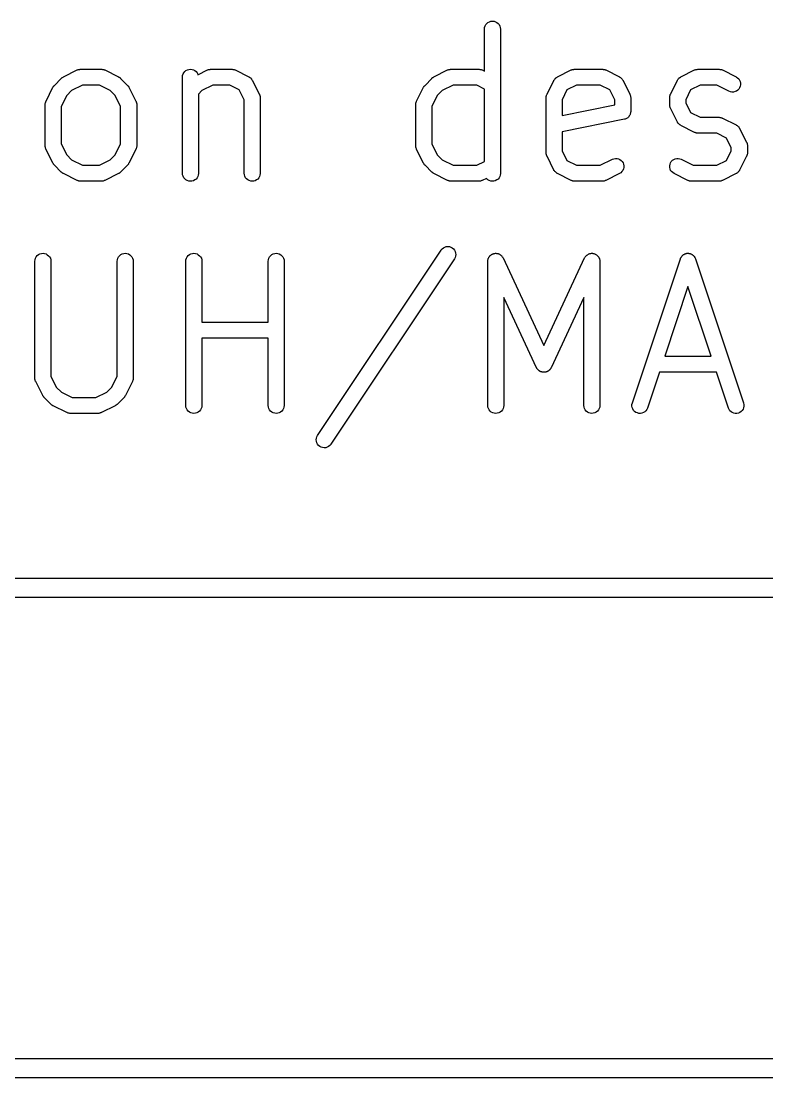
# Model space of a CAD drawing. Extents: x 94.4 to 145.6, y -140.8 to -106.9.
# Drawn here: x 119 to 123.66, y -140.82 to -134.22 of the extents above; entities that cross this region are included whole.
import ezdxf

# ---------------------------------------------------------------- set-up
doc = ezdxf.new("R2010")
doc.units = 0
doc.layers.add('BLACK', color=7, linetype='CONTINUOUS')

msp = doc.modelspace()

# ---------------------------------------------------------------- linework, layer by layer
at = {"layer": 'BLACK', "linetype": 'CONTINUOUS'}
for p, q in [((121.925, -134.224), (121.934, -134.221)), ((121.934, -134.221), (121.944, -134.22)), ((121.944, -134.22), (121.954, -134.221)), ((121.954, -134.221), (121.963, -134.224)), ((121.894, -134.269), (121.895, -134.26)), ((121.894, -134.27), (121.894, -134.269)), ((121.894, -134.532), (121.894, -134.27)), ((121.895, -134.26), (121.898, -134.25)), ((121.898, -134.25), (121.902, -134.242)), ((121.902, -134.242), (121.909, -134.234)), ((121.909, -134.234), (121.916, -134.228)), ((121.916, -134.228), (121.925, -134.224)), ((121.963, -134.224), (121.972, -134.229)), ((121.972, -134.229), (121.979, -134.235)), ((121.979, -134.235), (121.985, -134.242)), ((121.985, -134.242), (121.99, -134.251)), ((121.99, -134.251), (121.993, -134.26)), ((121.993, -134.26), (121.994, -134.27)), ((121.994, -134.27), (121.994, -135.17)), ((119.264, -134.568), (119.35, -134.525)), ((119.35, -134.525), (119.35, -134.525)), ((119.35, -134.525), (119.352, -134.525)), ((119.352, -134.525), (119.353, -134.524)), ((119.353, -134.524), (119.356, -134.523)), ((119.356, -134.523), (119.36, -134.522)), ((119.36, -134.522), (119.361, -134.522)), ((119.361, -134.522), (119.362, -134.521)), ((119.362, -134.521), (119.366, -134.521)), ((119.366, -134.521), (119.369, -134.52)), ((119.369, -134.52), (119.371, -134.52)), ((119.371, -134.52), (119.372, -134.52)), ((119.372, -134.52), (119.501, -134.52)), ((119.501, -134.52), (119.503, -134.52)), ((119.501, -134.52), (119.501, -134.52)), ((119.503, -134.52), (119.504, -134.52)), ((119.504, -134.52), (119.508, -134.521)), ((119.508, -134.521), (119.511, -134.521)), ((119.511, -134.521), (119.513, -134.522)), ((119.513, -134.522), (119.514, -134.522)), ((119.514, -134.522), (119.517, -134.523)), ((119.517, -134.523), (119.52, -134.524)), ((119.52, -134.524), (119.522, -134.525)), ((119.522, -134.525), (119.523, -134.525)), ((119.523, -134.525), (119.609, -134.568)), ((120.009, -134.56), (120.012, -134.55)), ((120.012, -134.55), (120.017, -134.542)), ((120.017, -134.542), (120.023, -134.534)), ((120.023, -134.534), (120.03, -134.528)), ((120.03, -134.528), (120.039, -134.524)), ((120.039, -134.524), (120.048, -134.521)), ((120.048, -134.521), (120.058, -134.52)), ((120.058, -134.52), (120.068, -134.521)), ((120.068, -134.521), (120.077, -134.524)), ((120.077, -134.524), (120.086, -134.529)), ((120.086, -134.529), (120.093, -134.535)), ((120.093, -134.535), (120.1, -134.542)), ((120.1, -134.542), (120.104, -134.551)), ((120.104, -134.551), (120.105, -134.555)), ((120.105, -134.555), (120.164, -134.525)), ((120.164, -134.525), (120.165, -134.525)), ((120.165, -134.525), (120.166, -134.525)), ((120.166, -134.525), (120.167, -134.524)), ((120.167, -134.524), (120.171, -134.523)), ((120.171, -134.523), (120.174, -134.522)), ((120.174, -134.522), (120.175, -134.522)), ((120.175, -134.522), (120.177, -134.521)), ((120.177, -134.521), (120.18, -134.521)), ((120.18, -134.521), (120.183, -134.52)), ((120.183, -134.52), (120.185, -134.52)), ((120.185, -134.52), (120.186, -134.52)), ((120.186, -134.52), (120.315, -134.52)), ((120.315, -134.52), (120.316, -134.52)), ((120.316, -134.52), (120.317, -134.52)), ((120.317, -134.52), (120.319, -134.52)), ((120.319, -134.52), (120.322, -134.521)), ((120.322, -134.521), (120.325, -134.521)), ((120.325, -134.521), (120.327, -134.522)), ((120.327, -134.522), (120.328, -134.522)), ((120.328, -134.522), (120.331, -134.523)), ((120.331, -134.523), (120.335, -134.524)), ((120.335, -134.524), (120.336, -134.525)), ((120.336, -134.525), (120.337, -134.525)), ((120.337, -134.525), (120.423, -134.568)), ((121.578, -134.568), (121.664, -134.525)), ((121.664, -134.525), (121.665, -134.525)), ((121.665, -134.525), (121.666, -134.525)), ((121.666, -134.525), (121.667, -134.524)), ((121.667, -134.524), (121.671, -134.523)), ((121.671, -134.523), (121.674, -134.522)), ((121.674, -134.522), (121.675, -134.522)), ((121.675, -134.522), (121.677, -134.521)), ((121.677, -134.521), (121.68, -134.521)), ((121.68, -134.521), (121.683, -134.52)), ((121.683, -134.52), (121.685, -134.52)), ((121.685, -134.52), (121.686, -134.52)), ((121.686, -134.52), (121.858, -134.52)), ((121.858, -134.52), (121.859, -134.52)), ((121.859, -134.52), (121.86, -134.52)), ((121.86, -134.52), (121.861, -134.52)), ((121.861, -134.52), (121.865, -134.521)), ((121.865, -134.521), (121.868, -134.521)), ((121.868, -134.521), (121.87, -134.522)), ((121.87, -134.522), (121.871, -134.522)), ((121.871, -134.522), (121.874, -134.523)), ((121.874, -134.523), (121.878, -134.524)), ((121.878, -134.524), (121.879, -134.525)), ((121.879, -134.525), (121.88, -134.525)), ((121.88, -134.525), (121.894, -134.532)), ((122.35, -134.568), (122.435, -134.525)), ((122.435, -134.525), (122.436, -134.525)), ((122.436, -134.525), (122.438, -134.525)), ((122.438, -134.525), (122.439, -134.524)), ((122.439, -134.524), (122.442, -134.523)), ((122.442, -134.523), (122.445, -134.522)), ((122.445, -134.522), (122.447, -134.522)), ((122.447, -134.522), (122.448, -134.521)), ((122.448, -134.521), (122.452, -134.521)), ((122.452, -134.521), (122.455, -134.52)), ((122.455, -134.52), (122.456, -134.52)), ((122.456, -134.52), (122.458, -134.52)), ((122.458, -134.52), (122.629, -134.52)), ((122.629, -134.52), (122.63, -134.52)), ((122.63, -134.52), (122.631, -134.52)), ((122.631, -134.52), (122.633, -134.52)), ((122.633, -134.52), (122.636, -134.521)), ((122.636, -134.521), (122.64, -134.521)), ((122.64, -134.521), (122.641, -134.522)), ((122.641, -134.522), (122.643, -134.522)), ((122.643, -134.522), (122.646, -134.523)), ((122.646, -134.523), (122.649, -134.524)), ((122.649, -134.524), (122.65, -134.525)), ((122.65, -134.525), (122.652, -134.525)), ((122.652, -134.525), (122.737, -134.568)), ((123.121, -134.568), (123.207, -134.525)), ((123.207, -134.525), (123.208, -134.525)), ((123.208, -134.525), (123.209, -134.525)), ((123.209, -134.525), (123.21, -134.524)), ((123.21, -134.524), (123.214, -134.523)), ((123.214, -134.523), (123.217, -134.522)), ((123.217, -134.522), (123.218, -134.522)), ((123.218, -134.522), (123.22, -134.521)), ((123.22, -134.521), (123.223, -134.521)), ((123.223, -134.521), (123.226, -134.52)), ((123.226, -134.52), (123.228, -134.52)), ((123.228, -134.52), (123.229, -134.52)), ((123.229, -134.52), (123.358, -134.52)), ((123.358, -134.52), (123.359, -134.52)), ((123.359, -134.52), (123.36, -134.52)), ((123.36, -134.52), (123.361, -134.52)), ((123.361, -134.52), (123.365, -134.521)), ((123.365, -134.521), (123.368, -134.521)), ((123.368, -134.521), (123.37, -134.522)), ((123.37, -134.522), (123.371, -134.522)), ((123.371, -134.522), (123.374, -134.523)), ((123.374, -134.523), (123.378, -134.524)), ((123.378, -134.524), (123.379, -134.525)), ((123.379, -134.525), (123.38, -134.525)), ((123.38, -134.525), (123.466, -134.568)), ((119.208, -134.621), (119.251, -134.578)), ((119.251, -134.578), (119.252, -134.577)), ((119.252, -134.577), (119.254, -134.575)), ((119.254, -134.575), (119.256, -134.573)), ((119.256, -134.573), (119.258, -134.572)), ((119.258, -134.572), (119.259, -134.571)), ((119.259, -134.571), (119.262, -134.57)), ((119.262, -134.57), (119.264, -134.568)), ((119.609, -134.568), (119.609, -134.569)), ((119.609, -134.569), (119.612, -134.57)), ((119.612, -134.57), (119.614, -134.571)), ((119.614, -134.571), (119.616, -134.573)), ((119.616, -134.573), (119.618, -134.574)), ((119.618, -134.574), (119.62, -134.576)), ((119.62, -134.576), (119.622, -134.578)), ((119.622, -134.578), (119.665, -134.621)), ((120.008, -134.569), (120.009, -134.56)), ((120.008, -134.57), (120.008, -134.569)), ((120.008, -135.17), (120.008, -134.57)), ((120.423, -134.568), (120.424, -134.569)), ((120.424, -134.569), (120.425, -134.569)), ((120.425, -134.569), (120.426, -134.57)), ((120.426, -134.57), (120.429, -134.572)), ((120.429, -134.572), (120.432, -134.574)), ((120.432, -134.574), (120.433, -134.575)), ((120.433, -134.575), (120.434, -134.575)), ((120.434, -134.575), (120.436, -134.578)), ((120.436, -134.578), (120.439, -134.581)), ((120.439, -134.581), (120.439, -134.582)), ((120.439, -134.582), (120.44, -134.582)), ((120.44, -134.582), (120.442, -134.586)), ((120.442, -134.586), (120.444, -134.589)), ((120.444, -134.589), (120.445, -134.59)), ((120.445, -134.59), (120.445, -134.591)), ((120.445, -134.591), (120.488, -134.676)), ((121.523, -134.621), (121.565, -134.578)), ((121.565, -134.578), (121.566, -134.577)), ((121.566, -134.577), (121.568, -134.575)), ((121.568, -134.575), (121.57, -134.573)), ((121.57, -134.573), (121.572, -134.572)), ((121.572, -134.572), (121.573, -134.571)), ((121.573, -134.571), (121.576, -134.57)), ((121.576, -134.57), (121.578, -134.568)), ((122.285, -134.676), (122.327, -134.591)), ((122.327, -134.591), (122.328, -134.59)), ((122.328, -134.589), (122.329, -134.588)), ((122.328, -134.59), (122.328, -134.589)), ((122.329, -134.588), (122.331, -134.585)), ((122.331, -134.585), (122.333, -134.582)), ((122.333, -134.582), (122.334, -134.581)), ((122.334, -134.58), (122.337, -134.578)), ((122.334, -134.581), (122.334, -134.58)), ((122.337, -134.578), (122.34, -134.575)), ((122.34, -134.575), (122.341, -134.574)), ((122.341, -134.574), (122.342, -134.573)), ((122.342, -134.573), (122.345, -134.571)), ((122.345, -134.571), (122.348, -134.569)), ((122.348, -134.569), (122.349, -134.569)), ((122.349, -134.569), (122.35, -134.568)), ((122.737, -134.568), (122.738, -134.569)), ((122.738, -134.569), (122.739, -134.569)), ((122.739, -134.569), (122.74, -134.57)), ((122.74, -134.57), (122.743, -134.572)), ((122.743, -134.572), (122.746, -134.574)), ((122.746, -134.574), (122.747, -134.575)), ((122.747, -134.575), (122.748, -134.575)), ((122.748, -134.575), (122.75, -134.578)), ((122.75, -134.578), (122.753, -134.581)), ((122.753, -134.581), (122.754, -134.582)), ((122.754, -134.582), (122.755, -134.582)), ((122.755, -134.582), (122.757, -134.586)), ((122.757, -134.586), (122.759, -134.589)), ((122.759, -134.589), (122.759, -134.59)), ((122.759, -134.59), (122.76, -134.591)), ((122.76, -134.591), (122.803, -134.676)), ((123.056, -134.676), (123.099, -134.591)), ((123.099, -134.59), (123.1, -134.589)), ((123.099, -134.591), (123.099, -134.59)), ((123.1, -134.588), (123.102, -134.585)), ((123.1, -134.589), (123.1, -134.588)), ((123.102, -134.585), (123.104, -134.582)), ((123.104, -134.582), (123.105, -134.581)), ((123.105, -134.581), (123.106, -134.58)), ((123.106, -134.58), (123.109, -134.578)), ((123.109, -134.578), (123.111, -134.575)), ((123.111, -134.575), (123.112, -134.574)), ((123.112, -134.574), (123.113, -134.573)), ((123.113, -134.573), (123.116, -134.571)), ((123.116, -134.571), (123.119, -134.569)), ((123.119, -134.569), (123.12, -134.569)), ((123.12, -134.569), (123.121, -134.568)), ((123.466, -134.568), (123.467, -134.569)), ((123.467, -134.569), (123.475, -134.574)), ((123.475, -134.574), (123.482, -134.581)), ((123.482, -134.581), (123.487, -134.589)), ((123.487, -134.589), (123.491, -134.598)), ((123.491, -134.598), (123.493, -134.607)), ((123.493, -134.617), (123.492, -134.627)), ((123.493, -134.607), (123.493, -134.617)), ((119.156, -134.719), (119.199, -134.633)), ((119.199, -134.633), (119.201, -134.631)), ((119.199, -134.633), (119.199, -134.633)), ((119.201, -134.631), (119.202, -134.628)), ((119.202, -134.628), (119.203, -134.626)), ((119.203, -134.626), (119.204, -134.625)), ((119.204, -134.625), (119.206, -134.623)), ((119.206, -134.623), (119.208, -134.621)), ((119.285, -134.685), (119.251, -134.753)), ((119.316, -134.654), (119.285, -134.685)), ((119.384, -134.62), (119.316, -134.654)), ((119.489, -134.62), (119.384, -134.62)), ((119.557, -134.654), (119.489, -134.62)), ((119.588, -134.685), (119.557, -134.654)), ((119.622, -134.753), (119.588, -134.685)), ((119.665, -134.621), (119.665, -134.621)), ((119.665, -134.621), (119.667, -134.623)), ((119.667, -134.623), (119.669, -134.625)), ((119.669, -134.625), (119.67, -134.627)), ((119.67, -134.627), (119.671, -134.629)), ((119.671, -134.629), (119.673, -134.631)), ((119.673, -134.631), (119.674, -134.633)), ((119.674, -134.633), (119.717, -134.719)), ((120.13, -134.654), (120.108, -134.677)), ((120.108, -134.677), (120.108, -135.17)), ((120.198, -134.62), (120.13, -134.654)), ((120.303, -134.62), (120.198, -134.62)), ((120.363, -134.65), (120.303, -134.62)), ((120.394, -134.711), (120.363, -134.65)), ((120.488, -134.676), (120.489, -134.677)), ((120.489, -134.677), (120.489, -134.678)), ((120.489, -134.678), (120.49, -134.68)), ((120.49, -134.68), (120.491, -134.683)), ((120.491, -134.683), (120.492, -134.686)), ((121.47, -134.719), (121.513, -134.633)), ((121.513, -134.633), (121.515, -134.631)), ((121.513, -134.633), (121.513, -134.633)), ((121.515, -134.631), (121.516, -134.628)), ((121.516, -134.628), (121.518, -134.626)), ((121.518, -134.626), (121.519, -134.625)), ((121.519, -134.625), (121.521, -134.623)), ((121.521, -134.623), (121.523, -134.621)), ((121.599, -134.685), (121.565, -134.753)), ((121.63, -134.654), (121.599, -134.685)), ((121.698, -134.62), (121.63, -134.654)), ((121.846, -134.62), (121.698, -134.62)), ((121.894, -134.644), (121.846, -134.62)), ((121.894, -135.096), (121.894, -134.644)), ((122.281, -134.685), (122.282, -134.682)), ((122.281, -134.687), (122.281, -134.685)), ((122.282, -134.682), (122.283, -134.679)), ((122.283, -134.679), (122.284, -134.678)), ((122.284, -134.678), (122.285, -134.676)), ((122.409, -134.65), (122.379, -134.711)), ((122.47, -134.62), (122.409, -134.65)), ((122.617, -134.62), (122.47, -134.62)), ((122.678, -134.65), (122.617, -134.62)), ((122.708, -134.711), (122.678, -134.65)), ((122.803, -134.676), (122.803, -134.677)), ((122.803, -134.677), (122.803, -134.678)), ((122.803, -134.678), (122.804, -134.68)), ((122.804, -134.68), (122.805, -134.683)), ((122.805, -134.683), (122.806, -134.686)), ((123.052, -134.687), (123.053, -134.685)), ((123.053, -134.685), (123.054, -134.682)), ((123.054, -134.682), (123.055, -134.679)), ((123.055, -134.678), (123.056, -134.676)), ((123.055, -134.679), (123.055, -134.678)), ((123.181, -134.65), (123.151, -134.711)), ((123.241, -134.62), (123.181, -134.65)), ((123.346, -134.62), (123.241, -134.62)), ((123.421, -134.658), (123.346, -134.62)), ((123.43, -134.661), (123.421, -134.658)), ((123.44, -134.663), (123.43, -134.661)), ((123.45, -134.663), (123.44, -134.663)), ((123.459, -134.66), (123.45, -134.663)), ((123.468, -134.657), (123.459, -134.66)), ((123.476, -134.651), (123.468, -134.657)), ((123.483, -134.644), (123.476, -134.651)), ((123.488, -134.636), (123.483, -134.644)), ((123.492, -134.627), (123.488, -134.636)), ((119.151, -134.735), (119.152, -134.731)), ((119.151, -134.738), (119.151, -134.735)), ((119.151, -134.739), (119.151, -134.738)), ((119.151, -134.741), (119.151, -134.739)), ((119.151, -134.742), (119.151, -134.741)), ((119.151, -134.999), (119.151, -134.742)), ((119.152, -134.73), (119.153, -134.728)), ((119.152, -134.731), (119.152, -134.73)), ((119.153, -134.728), (119.154, -134.725)), ((119.154, -134.725), (119.155, -134.722)), ((119.155, -134.721), (119.156, -134.719)), ((119.155, -134.722), (119.155, -134.721)), ((119.717, -134.719), (119.717, -134.72)), ((119.717, -134.72), (119.718, -134.721)), ((119.718, -134.721), (119.718, -134.723)), ((119.718, -134.723), (119.719, -134.726)), ((119.719, -134.726), (119.721, -134.729)), ((119.721, -134.729), (119.721, -134.73)), ((119.721, -134.73), (119.721, -134.732)), ((119.721, -134.732), (119.722, -134.735)), ((119.722, -134.735), (119.722, -134.739)), ((119.722, -134.739), (119.722, -134.74)), ((119.722, -134.74), (119.722, -134.742)), ((119.722, -134.742), (119.722, -134.999)), ((120.394, -135.17), (120.394, -134.711)), ((120.492, -134.686), (120.492, -134.688)), ((120.492, -134.688), (120.493, -134.689)), ((120.493, -134.689), (120.493, -134.692)), ((120.493, -134.692), (120.493, -134.696)), ((120.493, -134.696), (120.493, -134.697)), ((120.493, -134.697), (120.494, -134.699)), ((120.494, -134.699), (120.494, -135.17)), ((121.465, -134.738), (121.466, -134.735)), ((121.465, -134.739), (121.465, -134.738)), ((121.465, -134.741), (121.465, -134.739)), ((121.465, -134.742), (121.465, -134.741)), ((121.465, -134.999), (121.465, -134.742)), ((121.466, -134.731), (121.467, -134.73)), ((121.466, -134.735), (121.466, -134.731)), ((121.467, -134.728), (121.468, -134.725)), ((121.467, -134.73), (121.467, -134.728)), ((121.468, -134.725), (121.469, -134.722)), ((121.469, -134.722), (121.47, -134.721)), ((121.47, -134.721), (121.47, -134.719)), ((122.279, -134.695), (122.28, -134.692)), ((122.279, -134.697), (122.279, -134.695)), ((122.279, -134.698), (122.279, -134.697)), ((122.279, -134.699), (122.279, -134.698)), ((122.279, -135.042), (122.279, -134.699)), ((122.28, -134.688), (122.281, -134.687)), ((122.28, -134.692), (122.28, -134.688)), ((122.379, -134.711), (122.379, -134.809)), ((122.379, -134.809), (122.708, -134.743)), ((122.708, -134.743), (122.708, -134.711)), ((122.806, -134.686), (122.806, -134.688)), ((122.806, -134.688), (122.807, -134.689)), ((122.807, -134.689), (122.807, -134.692)), ((122.807, -134.692), (122.808, -134.696)), ((122.808, -134.696), (122.808, -134.697)), ((122.808, -134.697), (122.808, -134.699)), ((122.808, -134.699), (122.808, -134.784)), ((123.051, -134.692), (123.052, -134.688)), ((123.051, -134.695), (123.051, -134.692)), ((123.051, -134.697), (123.051, -134.695)), ((123.051, -134.698), (123.051, -134.697)), ((123.051, -134.699), (123.051, -134.698)), ((123.051, -134.742), (123.051, -134.699)), ((123.051, -134.743), (123.051, -134.742)), ((123.051, -134.745), (123.051, -134.743)), ((123.051, -134.748), (123.051, -134.745)), ((123.052, -134.751), (123.051, -134.748)), ((123.052, -134.688), (123.052, -134.687)), ((123.052, -134.753), (123.052, -134.751)), ((123.151, -134.711), (123.151, -134.73)), ((123.151, -134.73), (123.181, -134.79)), ((119.251, -134.753), (119.251, -134.987)), ((119.622, -134.987), (119.622, -134.753)), ((121.565, -134.753), (121.565, -134.987)), ((122.796, -134.816), (122.793, -134.82)), ((122.799, -134.813), (122.796, -134.816)), ((122.802, -134.808), (122.799, -134.812)), ((122.799, -134.812), (122.799, -134.812)), ((122.799, -134.812), (122.799, -134.813)), ((122.804, -134.804), (122.802, -134.808)), ((122.805, -134.799), (122.804, -134.804)), ((122.804, -134.804), (122.804, -134.804)), ((122.804, -134.804), (122.804, -134.804)), ((122.807, -134.795), (122.805, -134.799)), ((122.808, -134.785), (122.807, -134.79)), ((122.807, -134.79), (122.807, -134.794)), ((122.807, -134.794), (122.807, -134.795)), ((122.807, -134.795), (122.807, -134.795)), ((122.808, -134.784), (122.808, -134.785)), ((122.808, -134.785), (122.808, -134.785)), ((122.808, -134.785), (122.808, -134.785)), ((122.808, -134.785), (122.808, -134.785)), ((123.052, -134.754), (123.052, -134.753)), ((123.053, -134.757), (123.052, -134.754)), ((123.054, -134.761), (123.053, -134.757)), ((123.055, -134.762), (123.054, -134.761)), ((123.056, -134.763), (123.055, -134.762)), ((123.056, -134.764), (123.056, -134.763)), ((123.099, -134.85), (123.056, -134.764)), ((123.181, -134.79), (123.241, -134.82)), ((122.768, -134.833), (122.379, -134.911)), ((122.772, -134.832), (122.768, -134.833)), ((122.777, -134.831), (122.772, -134.832)), ((122.781, -134.828), (122.777, -134.831)), ((122.777, -134.831), (122.777, -134.831)), ((122.777, -134.831), (122.777, -134.831)), ((122.785, -134.826), (122.781, -134.828)), ((122.786, -134.826), (122.785, -134.826)), ((122.785, -134.826), (122.785, -134.826)), ((122.789, -134.823), (122.786, -134.826)), ((122.793, -134.82), (122.789, -134.823)), ((122.793, -134.82), (122.793, -134.82)), ((122.793, -134.82), (122.793, -134.82)), ((123.099, -134.851), (123.099, -134.85)), ((123.1, -134.852), (123.099, -134.851)), ((123.102, -134.855), (123.1, -134.852)), ((123.104, -134.858), (123.102, -134.855)), ((123.105, -134.859), (123.104, -134.858)), ((123.105, -134.86), (123.105, -134.859)), ((123.108, -134.862), (123.105, -134.86)), ((123.111, -134.865), (123.108, -134.862)), ((123.112, -134.866), (123.111, -134.865)), ((123.116, -134.868), (123.112, -134.866)), ((123.112, -134.866), (123.112, -134.866)), ((123.119, -134.871), (123.116, -134.868)), ((123.12, -134.871), (123.119, -134.871)), ((123.121, -134.872), (123.12, -134.871)), ((123.207, -134.915), (123.121, -134.872)), ((123.121, -134.872), (123.121, -134.872)), ((123.241, -134.82), (123.358, -134.82)), ((123.358, -134.82), (123.359, -134.82)), ((123.359, -134.82), (123.36, -134.82)), ((123.36, -134.82), (123.361, -134.82)), ((123.361, -134.82), (123.365, -134.821)), ((123.365, -134.821), (123.368, -134.821)), ((123.368, -134.821), (123.37, -134.822)), ((123.37, -134.822), (123.371, -134.822)), ((123.371, -134.822), (123.374, -134.823)), ((123.374, -134.823), (123.378, -134.824)), ((123.378, -134.824), (123.379, -134.825)), ((123.379, -134.825), (123.38, -134.825)), ((123.38, -134.825), (123.466, -134.868)), ((123.466, -134.868), (123.467, -134.869)), ((123.467, -134.869), (123.467, -134.869)), ((123.467, -134.869), (123.468, -134.87)), ((123.468, -134.87), (123.472, -134.872)), ((123.472, -134.872), (123.475, -134.874)), ((123.475, -134.874), (123.476, -134.875)), ((123.476, -134.875), (123.476, -134.875)), ((123.476, -134.875), (123.479, -134.878)), ((123.479, -134.878), (123.482, -134.881)), ((123.482, -134.881), (123.482, -134.882)), ((123.482, -134.882), (123.483, -134.882)), ((123.483, -134.882), (123.485, -134.886)), ((122.379, -134.911), (122.379, -135.03)), ((123.208, -134.915), (123.207, -134.915)), ((123.21, -134.916), (123.208, -134.915)), ((123.213, -134.917), (123.21, -134.916)), ((123.216, -134.918), (123.213, -134.917)), ((123.217, -134.919), (123.216, -134.918)), ((123.219, -134.919), (123.217, -134.919)), ((123.222, -134.919), (123.219, -134.919)), ((123.226, -134.92), (123.222, -134.919)), ((123.227, -134.92), (123.226, -134.92)), ((123.229, -134.92), (123.227, -134.92)), ((123.346, -134.92), (123.229, -134.92)), ((123.229, -134.92), (123.229, -134.92)), ((123.406, -134.95), (123.346, -134.92)), ((123.485, -134.886), (123.487, -134.889)), ((123.487, -134.889), (123.488, -134.89)), ((123.488, -134.89), (123.488, -134.891)), ((123.488, -134.891), (123.531, -134.976)), ((119.151, -135), (119.151, -134.999)), ((119.151, -135.002), (119.151, -135)), ((119.151, -135.005), (119.151, -135.002)), ((119.152, -135.008), (119.151, -135.005)), ((119.152, -135.01), (119.152, -135.008)), ((119.152, -135.011), (119.152, -135.01)), ((119.153, -135.014), (119.152, -135.011)), ((119.154, -135.018), (119.153, -135.014)), ((119.251, -134.987), (119.285, -135.055)), ((119.588, -135.055), (119.622, -134.987)), ((119.719, -135.015), (119.718, -135.018)), ((119.72, -135.012), (119.719, -135.015)), ((119.721, -135.011), (119.72, -135.012)), ((119.722, -135.002), (119.721, -135.006)), ((119.721, -135.006), (119.721, -135.009)), ((119.721, -135.009), (119.721, -135.011)), ((119.722, -134.999), (119.722, -134.999)), ((119.722, -134.999), (119.722, -135.001)), ((119.722, -135.001), (119.722, -135.002)), ((121.465, -135), (121.465, -134.999)), ((121.465, -135.002), (121.465, -135)), ((121.466, -135.005), (121.465, -135.002)), ((121.466, -135.008), (121.466, -135.005)), ((121.466, -135.01), (121.466, -135.008)), ((121.467, -135.011), (121.466, -135.01)), ((121.468, -135.014), (121.467, -135.011)), ((121.469, -135.018), (121.468, -135.014)), ((121.565, -134.987), (121.599, -135.055)), ((123.436, -135.011), (123.406, -134.95)), ((123.436, -135.03), (123.436, -135.011)), ((123.531, -134.976), (123.531, -134.977)), ((123.531, -134.977), (123.532, -134.978)), ((123.532, -134.978), (123.533, -134.98)), ((123.533, -134.98), (123.534, -134.983)), ((123.534, -134.983), (123.535, -134.986)), ((123.535, -134.986), (123.535, -134.988)), ((123.535, -134.988), (123.535, -134.989)), ((123.535, -134.989), (123.536, -134.992)), ((123.536, -134.992), (123.536, -134.996)), ((123.536, -134.996), (123.536, -134.997)), ((123.536, -134.997), (123.536, -134.999)), ((123.536, -134.999), (123.536, -135.042)), ((119.155, -135.019), (119.154, -135.018)), ((119.156, -135.02), (119.155, -135.019)), ((119.156, -135.021), (119.156, -135.02)), ((119.199, -135.107), (119.156, -135.021)), ((119.285, -135.055), (119.316, -135.086)), ((119.557, -135.086), (119.588, -135.055)), ((119.717, -135.021), (119.674, -135.107)), ((119.718, -135.018), (119.717, -135.02)), ((119.717, -135.02), (119.717, -135.021)), ((121.469, -135.019), (121.469, -135.018)), ((121.47, -135.02), (121.469, -135.019)), ((121.47, -135.021), (121.47, -135.02)), ((121.513, -135.107), (121.47, -135.021)), ((121.599, -135.055), (121.63, -135.086)), ((122.279, -135.043), (122.279, -135.042)), ((122.279, -135.045), (122.279, -135.043)), ((122.28, -135.048), (122.279, -135.045)), ((122.28, -135.051), (122.28, -135.048)), ((122.281, -135.053), (122.28, -135.051)), ((122.281, -135.054), (122.281, -135.053)), ((122.282, -135.057), (122.281, -135.054)), ((122.283, -135.061), (122.282, -135.057)), ((122.284, -135.062), (122.283, -135.061)), ((122.284, -135.063), (122.284, -135.062)), ((122.285, -135.064), (122.284, -135.063)), ((122.327, -135.15), (122.285, -135.064)), ((122.379, -135.03), (122.409, -135.09)), ((122.693, -135.082), (122.702, -135.079)), ((122.702, -135.079), (122.712, -135.077)), ((122.712, -135.077), (122.722, -135.078)), ((122.722, -135.078), (122.731, -135.08)), ((122.731, -135.08), (122.74, -135.084)), ((123.076, -135.084), (123.085, -135.08)), ((123.085, -135.08), (123.095, -135.078)), ((123.095, -135.078), (123.104, -135.077)), ((123.104, -135.077), (123.114, -135.079)), ((123.114, -135.079), (123.123, -135.083)), ((123.406, -135.09), (123.436, -135.03)), ((123.531, -135.064), (123.488, -135.15)), ((123.532, -135.063), (123.531, -135.064)), ((123.533, -135.058), (123.532, -135.061)), ((123.532, -135.061), (123.532, -135.063)), ((123.535, -135.055), (123.533, -135.058)), ((123.536, -135.049), (123.535, -135.052)), ((123.535, -135.052), (123.535, -135.053)), ((123.535, -135.053), (123.535, -135.055)), ((123.536, -135.042), (123.536, -135.042)), ((123.536, -135.042), (123.536, -135.044)), ((123.536, -135.044), (123.536, -135.045)), ((123.536, -135.045), (123.536, -135.049)), ((119.2, -135.109), (119.199, -135.107)), ((119.202, -135.112), (119.2, -135.109)), ((119.203, -135.113), (119.202, -135.112)), ((119.204, -135.115), (119.203, -135.113)), ((119.206, -135.117), (119.204, -135.115)), ((119.208, -135.119), (119.206, -135.117)), ((119.208, -135.12), (119.208, -135.119)), ((119.251, -135.163), (119.208, -135.12)), ((119.316, -135.086), (119.384, -135.12)), ((119.384, -135.12), (119.489, -135.12)), ((119.489, -135.12), (119.557, -135.086)), ((119.665, -135.12), (119.622, -135.163)), ((119.666, -135.118), (119.665, -135.12)), ((119.668, -135.116), (119.666, -135.118)), ((119.67, -135.114), (119.668, -135.116)), ((119.671, -135.112), (119.67, -135.114)), ((119.672, -135.11), (119.671, -135.112)), ((119.674, -135.107), (119.672, -135.11)), ((119.674, -135.107), (119.674, -135.107)), ((121.515, -135.109), (121.513, -135.107)), ((121.516, -135.112), (121.515, -135.109)), ((121.517, -135.113), (121.516, -135.112)), ((121.518, -135.115), (121.517, -135.113)), ((121.52, -135.117), (121.518, -135.115)), ((121.522, -135.119), (121.52, -135.117)), ((121.523, -135.12), (121.522, -135.119)), ((121.565, -135.163), (121.523, -135.12)), ((121.63, -135.086), (121.698, -135.12)), ((121.698, -135.12), (121.846, -135.12)), ((121.846, -135.12), (121.894, -135.096)), ((122.409, -135.09), (122.47, -135.12)), ((122.47, -135.12), (122.617, -135.12)), ((122.617, -135.12), (122.693, -135.083)), ((122.693, -135.083), (122.693, -135.082)), ((122.74, -135.084), (122.748, -135.09)), ((122.748, -135.09), (122.755, -135.097)), ((122.755, -135.097), (122.76, -135.105)), ((122.762, -135.143), (122.758, -135.152)), ((122.76, -135.105), (122.763, -135.114)), ((122.765, -135.134), (122.762, -135.143)), ((122.763, -135.114), (122.765, -135.124)), ((122.765, -135.124), (122.765, -135.134)), ((123.051, -135.123), (123.053, -135.114)), ((123.051, -135.133), (123.051, -135.123)), ((123.053, -135.143), (123.051, -135.133)), ((123.053, -135.114), (123.056, -135.105)), ((123.057, -135.152), (123.053, -135.143)), ((123.056, -135.105), (123.061, -135.096)), ((123.061, -135.096), (123.068, -135.089)), ((123.068, -135.089), (123.076, -135.084)), ((123.123, -135.083), (123.198, -135.12)), ((123.198, -135.12), (123.346, -135.12)), ((123.346, -135.12), (123.406, -135.09)), ((119.253, -135.164), (119.251, -135.163)), ((119.255, -135.166), (119.253, -135.164)), ((119.257, -135.168), (119.255, -135.166)), ((119.259, -135.169), (119.257, -135.168)), ((119.261, -135.17), (119.259, -135.169)), ((119.263, -135.172), (119.261, -135.17)), ((119.264, -135.172), (119.263, -135.172)), ((119.35, -135.215), (119.264, -135.172)), ((119.609, -135.172), (119.523, -135.215)), ((119.611, -135.171), (119.609, -135.172)), ((119.614, -135.169), (119.611, -135.171)), ((119.615, -135.168), (119.614, -135.169)), ((119.617, -135.167), (119.615, -135.168)), ((119.619, -135.165), (119.617, -135.167)), ((119.621, -135.163), (119.619, -135.165)), ((119.622, -135.163), (119.621, -135.163)), ((120.009, -135.18), (120.008, -135.17)), ((120.012, -135.189), (120.009, -135.18)), ((120.016, -135.198), (120.012, -135.189)), ((120.022, -135.205), (120.016, -135.198)), ((120.03, -135.212), (120.022, -135.205)), ((120.038, -135.216), (120.03, -135.212)), ((120.085, -135.212), (120.077, -135.217)), ((120.093, -135.206), (120.085, -135.212)), ((120.099, -135.198), (120.093, -135.206)), ((120.104, -135.19), (120.099, -135.198)), ((120.107, -135.181), (120.104, -135.19)), ((120.108, -135.171), (120.107, -135.181)), ((120.108, -135.17), (120.108, -135.171)), ((120.395, -135.18), (120.394, -135.17)), ((120.397, -135.189), (120.395, -135.18)), ((120.402, -135.198), (120.397, -135.189)), ((120.408, -135.205), (120.402, -135.198)), ((120.416, -135.212), (120.408, -135.205)), ((120.424, -135.216), (120.416, -135.212)), ((120.471, -135.212), (120.462, -135.217)), ((120.479, -135.206), (120.471, -135.212)), ((120.485, -135.198), (120.479, -135.206)), ((120.49, -135.19), (120.485, -135.198)), ((120.492, -135.181), (120.49, -135.19)), ((120.494, -135.171), (120.492, -135.181)), ((120.494, -135.17), (120.494, -135.171)), ((121.568, -135.164), (121.565, -135.163)), ((121.57, -135.166), (121.568, -135.164)), ((121.571, -135.168), (121.57, -135.166)), ((121.573, -135.169), (121.571, -135.168)), ((121.575, -135.17), (121.573, -135.169)), ((121.578, -135.172), (121.575, -135.17)), ((121.664, -135.215), (121.578, -135.172)), ((121.578, -135.172), (121.578, -135.172)), ((121.906, -135.202), (121.88, -135.215)), ((121.908, -135.205), (121.906, -135.202)), ((121.916, -135.212), (121.908, -135.205)), ((121.924, -135.216), (121.916, -135.212)), ((121.971, -135.212), (121.962, -135.217)), ((121.979, -135.206), (121.971, -135.212)), ((121.985, -135.198), (121.979, -135.206)), ((121.99, -135.19), (121.985, -135.198)), ((121.992, -135.181), (121.99, -135.19)), ((121.994, -135.171), (121.992, -135.181)), ((121.994, -135.17), (121.994, -135.171)), ((122.328, -135.151), (122.327, -135.15)), ((122.328, -135.152), (122.328, -135.151)), ((122.331, -135.155), (122.328, -135.152)), ((122.333, -135.158), (122.331, -135.155)), ((122.333, -135.159), (122.333, -135.158)), ((122.334, -135.16), (122.333, -135.159)), ((122.337, -135.162), (122.334, -135.16)), ((122.339, -135.165), (122.337, -135.162)), ((122.34, -135.166), (122.339, -135.165)), ((122.341, -135.166), (122.34, -135.166)), ((122.344, -135.168), (122.341, -135.166)), ((122.347, -135.171), (122.344, -135.168)), ((122.348, -135.171), (122.347, -135.171)), ((122.349, -135.172), (122.348, -135.171)), ((122.35, -135.172), (122.349, -135.172)), ((122.435, -135.215), (122.35, -135.172)), ((122.737, -135.172), (122.652, -135.215)), ((122.746, -135.167), (122.737, -135.172)), ((122.753, -135.16), (122.746, -135.167)), ((122.758, -135.152), (122.753, -135.16)), ((123.063, -135.16), (123.057, -135.152)), ((123.07, -135.166), (123.063, -135.16)), ((123.078, -135.172), (123.07, -135.166)), ((123.164, -135.215), (123.078, -135.172)), ((123.078, -135.172), (123.078, -135.172)), ((123.466, -135.172), (123.38, -135.215)), ((123.467, -135.171), (123.466, -135.172)), ((123.468, -135.171), (123.467, -135.171)), ((123.471, -135.169), (123.468, -135.171)), ((123.474, -135.167), (123.471, -135.169)), ((123.475, -135.166), (123.474, -135.167)), ((123.476, -135.165), (123.475, -135.166)), ((123.479, -135.163), (123.476, -135.165)), ((123.481, -135.16), (123.479, -135.163)), ((123.482, -135.159), (123.481, -135.16)), ((123.483, -135.158), (123.482, -135.159)), ((123.485, -135.155), (123.483, -135.158)), ((123.487, -135.152), (123.485, -135.155)), ((123.488, -135.15), (123.487, -135.151)), ((123.487, -135.151), (123.487, -135.152)), ((123.488, -135.15), (123.488, -135.15)), ((119.351, -135.215), (119.35, -135.215)), ((119.352, -135.216), (119.351, -135.215)), ((119.356, -135.217), (119.352, -135.216)), ((119.359, -135.218), (119.356, -135.217)), ((119.36, -135.219), (119.359, -135.218)), ((119.362, -135.219), (119.36, -135.219)), ((119.365, -135.219), (119.362, -135.219)), ((119.369, -135.22), (119.365, -135.219)), ((119.37, -135.22), (119.369, -135.22)), ((119.371, -135.22), (119.37, -135.22)), ((119.372, -135.22), (119.371, -135.22)), ((119.501, -135.22), (119.372, -135.22)), ((119.502, -135.22), (119.501, -135.22)), ((119.504, -135.22), (119.502, -135.22)), ((119.507, -135.22), (119.504, -135.22)), ((119.51, -135.219), (119.507, -135.22)), ((119.512, -135.219), (119.51, -135.219)), ((119.513, -135.219), (119.512, -135.219)), ((119.516, -135.217), (119.513, -135.219)), ((119.52, -135.216), (119.516, -135.217)), ((119.521, -135.216), (119.52, -135.216)), ((119.522, -135.215), (119.521, -135.216)), ((119.523, -135.215), (119.522, -135.215)), ((120.048, -135.219), (120.038, -135.216)), ((120.058, -135.22), (120.048, -135.219)), ((120.067, -135.219), (120.058, -135.22)), ((120.077, -135.217), (120.067, -135.219)), ((120.434, -135.219), (120.424, -135.216)), ((120.443, -135.22), (120.434, -135.219)), ((120.453, -135.219), (120.443, -135.22)), ((120.462, -135.217), (120.453, -135.219)), ((121.665, -135.215), (121.664, -135.215)), ((121.667, -135.216), (121.665, -135.215)), ((121.67, -135.217), (121.667, -135.216)), ((121.673, -135.218), (121.67, -135.217)), ((121.675, -135.219), (121.673, -135.218)), ((121.676, -135.219), (121.675, -135.219)), ((121.679, -135.219), (121.676, -135.219)), ((121.683, -135.22), (121.679, -135.219)), ((121.684, -135.22), (121.683, -135.22)), ((121.686, -135.22), (121.684, -135.22)), ((121.858, -135.22), (121.686, -135.22)), ((121.686, -135.22), (121.686, -135.22)), ((121.859, -135.22), (121.858, -135.22)), ((121.861, -135.22), (121.859, -135.22)), ((121.864, -135.22), (121.861, -135.22)), ((121.868, -135.219), (121.864, -135.22)), ((121.869, -135.219), (121.868, -135.219)), ((121.87, -135.219), (121.869, -135.219)), ((121.874, -135.217), (121.87, -135.219)), ((121.877, -135.216), (121.874, -135.217)), ((121.878, -135.216), (121.877, -135.216)), ((121.88, -135.215), (121.878, -135.216)), ((121.88, -135.215), (121.88, -135.215)), ((121.934, -135.219), (121.924, -135.216)), ((121.943, -135.22), (121.934, -135.219)), ((121.953, -135.219), (121.943, -135.22)), ((121.962, -135.217), (121.953, -135.219)), ((122.437, -135.215), (122.435, -135.215)), ((122.438, -135.216), (122.437, -135.215)), ((122.441, -135.217), (122.438, -135.216)), ((122.445, -135.218), (122.441, -135.217)), ((122.446, -135.219), (122.445, -135.218)), ((122.447, -135.219), (122.446, -135.219)), ((122.451, -135.219), (122.447, -135.219)), ((122.454, -135.22), (122.451, -135.219)), ((122.456, -135.22), (122.454, -135.22)), ((122.457, -135.22), (122.456, -135.22)), ((122.458, -135.22), (122.457, -135.22)), ((122.629, -135.22), (122.458, -135.22)), ((122.631, -135.22), (122.629, -135.22)), ((122.632, -135.22), (122.631, -135.22)), ((122.636, -135.22), (122.632, -135.22)), ((122.639, -135.219), (122.636, -135.22)), ((122.64, -135.219), (122.639, -135.219)), ((122.642, -135.219), (122.64, -135.219)), ((122.645, -135.217), (122.642, -135.219)), ((122.648, -135.216), (122.645, -135.217)), ((122.65, -135.216), (122.648, -135.216)), ((122.651, -135.215), (122.65, -135.216)), ((122.652, -135.215), (122.651, -135.215)), ((123.165, -135.215), (123.164, -135.215)), ((123.167, -135.216), (123.165, -135.215)), ((123.17, -135.217), (123.167, -135.216)), ((123.173, -135.218), (123.17, -135.217)), ((123.175, -135.219), (123.173, -135.218)), ((123.176, -135.219), (123.175, -135.219)), ((123.179, -135.219), (123.176, -135.219)), ((123.183, -135.22), (123.179, -135.219)), ((123.184, -135.22), (123.183, -135.22)), ((123.186, -135.22), (123.184, -135.22)), ((123.358, -135.22), (123.186, -135.22)), ((123.186, -135.22), (123.186, -135.22)), ((123.359, -135.22), (123.358, -135.22)), ((123.361, -135.22), (123.359, -135.22)), ((123.364, -135.22), (123.361, -135.22)), ((123.368, -135.219), (123.364, -135.22)), ((123.369, -135.219), (123.368, -135.219)), ((123.37, -135.219), (123.369, -135.219)), ((123.374, -135.217), (123.37, -135.219)), ((123.377, -135.216), (123.374, -135.217)), ((123.378, -135.216), (123.377, -135.216)), ((123.38, -135.215), (123.378, -135.216)), ((123.38, -135.215), (123.38, -135.215)), ((119.109, -135.678), (119.118, -135.674)), ((119.118, -135.674), (119.127, -135.671)), ((119.127, -135.671), (119.137, -135.67)), ((119.137, -135.67), (119.146, -135.671)), ((119.146, -135.671), (119.156, -135.674)), ((119.156, -135.674), (119.164, -135.679)), ((119.623, -135.678), (119.632, -135.674)), ((119.632, -135.674), (119.641, -135.671)), ((119.641, -135.671), (119.651, -135.67)), ((119.651, -135.67), (119.661, -135.671)), ((119.661, -135.671), (119.67, -135.674)), ((119.67, -135.674), (119.679, -135.679)), ((120.052, -135.678), (120.061, -135.674)), ((120.061, -135.674), (120.07, -135.671)), ((120.07, -135.671), (120.08, -135.67)), ((120.08, -135.67), (120.089, -135.671)), ((120.089, -135.671), (120.099, -135.674)), ((120.099, -135.674), (120.107, -135.679)), ((120.566, -135.678), (120.575, -135.674)), ((120.575, -135.674), (120.584, -135.671)), ((120.584, -135.671), (120.594, -135.67)), ((120.594, -135.67), (120.604, -135.671)), ((120.604, -135.671), (120.613, -135.674)), ((120.613, -135.674), (120.622, -135.679)), ((120.852, -136.807), (121.623, -135.65)), ((121.623, -135.65), (121.624, -135.649)), ((121.624, -135.649), (121.63, -135.642)), ((121.63, -135.642), (121.638, -135.635)), ((121.638, -135.635), (121.646, -135.631)), ((121.646, -135.631), (121.656, -135.628)), ((121.656, -135.628), (121.665, -135.627)), ((121.665, -135.627), (121.675, -135.628)), ((121.675, -135.628), (121.684, -135.631)), ((121.684, -135.631), (121.693, -135.636)), ((121.693, -135.636), (121.701, -135.642)), ((121.701, -135.642), (121.707, -135.65)), ((121.707, -135.65), (121.711, -135.658)), ((121.711, -135.658), (121.714, -135.668)), ((121.714, -135.668), (121.715, -135.677)), ((121.941, -135.677), (121.944, -135.675)), ((121.944, -135.675), (121.945, -135.674)), ((121.945, -135.674), (121.946, -135.674)), ((121.946, -135.674), (121.95, -135.673)), ((121.95, -135.673), (121.953, -135.672)), ((121.953, -135.672), (121.955, -135.671)), ((121.955, -135.671), (121.956, -135.671)), ((121.956, -135.671), (121.959, -135.671)), ((121.959, -135.671), (121.963, -135.67)), ((121.963, -135.67), (121.964, -135.67)), ((121.964, -135.67), (121.965, -135.67)), ((121.965, -135.67), (121.969, -135.671)), ((121.969, -135.671), (121.973, -135.671)), ((121.973, -135.671), (121.974, -135.671)), ((121.974, -135.671), (121.975, -135.671)), ((121.975, -135.671), (121.979, -135.672)), ((121.979, -135.672), (121.982, -135.673)), ((121.982, -135.673), (121.983, -135.674)), ((121.983, -135.674), (121.984, -135.674)), ((121.984, -135.674), (121.988, -135.676)), ((122.543, -135.676), (122.546, -135.674)), ((122.546, -135.674), (122.547, -135.673)), ((122.547, -135.673), (122.548, -135.673)), ((122.548, -135.673), (122.552, -135.672)), ((122.552, -135.672), (122.556, -135.671)), ((122.556, -135.671), (122.557, -135.671)), ((122.557, -135.671), (122.558, -135.671)), ((122.558, -135.671), (122.562, -135.67)), ((122.562, -135.67), (122.565, -135.67)), ((122.565, -135.67), (122.566, -135.67)), ((122.566, -135.67), (122.568, -135.67)), ((122.568, -135.67), (122.571, -135.671)), ((122.571, -135.671), (122.575, -135.671)), ((122.575, -135.671), (122.576, -135.672)), ((122.576, -135.672), (122.577, -135.672)), ((122.577, -135.672), (122.581, -135.673)), ((122.581, -135.673), (122.584, -135.674)), ((122.584, -135.674), (122.585, -135.675)), ((122.585, -135.675), (122.586, -135.675)), ((122.586, -135.675), (122.59, -135.677)), ((123.142, -135.676), (123.143, -135.675)), ((123.143, -135.675), (123.146, -135.674)), ((123.146, -135.674), (123.15, -135.673)), ((123.15, -135.673), (123.151, -135.672)), ((123.151, -135.672), (123.152, -135.672)), ((123.152, -135.672), (123.156, -135.671)), ((123.156, -135.671), (123.159, -135.67)), ((123.159, -135.67), (123.16, -135.67)), ((123.16, -135.67), (123.162, -135.67)), ((123.162, -135.67), (123.165, -135.67)), ((123.165, -135.67), (123.169, -135.67)), ((123.169, -135.67), (123.17, -135.671)), ((123.17, -135.671), (123.172, -135.671)), ((123.172, -135.671), (123.175, -135.671)), ((123.175, -135.671), (123.178, -135.672)), ((123.178, -135.672), (123.18, -135.672)), ((123.18, -135.672), (123.181, -135.673)), ((123.181, -135.673), (123.184, -135.674)), ((123.184, -135.674), (123.188, -135.675)), ((123.188, -135.675), (123.189, -135.676)), ((119.086, -135.719), (119.088, -135.71)), ((119.086, -135.72), (119.086, -135.719)), ((119.086, -136.449), (119.086, -135.72)), ((119.088, -135.71), (119.09, -135.7)), ((119.09, -135.7), (119.095, -135.692)), ((119.095, -135.692), (119.101, -135.684)), ((119.101, -135.684), (119.109, -135.678)), ((119.164, -135.679), (119.172, -135.685)), ((119.172, -135.685), (119.178, -135.692)), ((119.178, -135.692), (119.183, -135.701)), ((119.183, -135.701), (119.185, -135.71)), ((119.185, -135.71), (119.186, -135.72)), ((119.186, -135.72), (119.186, -136.437)), ((119.601, -135.719), (119.602, -135.71)), ((119.601, -135.72), (119.601, -135.719)), ((119.601, -136.437), (119.601, -135.72)), ((119.602, -135.71), (119.605, -135.7)), ((119.605, -135.7), (119.609, -135.692)), ((119.609, -135.692), (119.616, -135.684)), ((119.616, -135.684), (119.623, -135.678)), ((119.679, -135.679), (119.686, -135.685)), ((119.686, -135.685), (119.692, -135.692)), ((119.692, -135.692), (119.697, -135.701)), ((119.697, -135.701), (119.7, -135.71)), ((119.7, -135.71), (119.701, -135.72)), ((119.701, -135.72), (119.701, -136.449)), ((120.029, -135.719), (120.03, -135.71)), ((120.029, -135.72), (120.029, -135.719)), ((120.029, -136.62), (120.029, -135.72)), ((120.03, -135.71), (120.033, -135.7)), ((120.033, -135.7), (120.038, -135.692)), ((120.038, -135.692), (120.044, -135.684)), ((120.044, -135.684), (120.052, -135.678)), ((120.107, -135.679), (120.115, -135.685)), ((120.115, -135.685), (120.121, -135.692)), ((120.121, -135.692), (120.126, -135.701)), ((120.126, -135.701), (120.128, -135.71)), ((120.128, -135.71), (120.129, -135.72)), ((120.129, -135.72), (120.129, -136.099)), ((120.544, -135.719), (120.545, -135.71)), ((120.544, -135.72), (120.544, -135.719)), ((120.544, -136.099), (120.544, -135.72)), ((120.545, -135.71), (120.548, -135.7)), ((120.548, -135.7), (120.552, -135.692)), ((120.552, -135.692), (120.559, -135.684)), ((120.559, -135.684), (120.566, -135.678)), ((120.622, -135.679), (120.629, -135.685)), ((120.629, -135.685), (120.635, -135.692)), ((120.635, -135.692), (120.64, -135.701)), ((120.64, -135.701), (120.643, -135.71)), ((120.643, -135.71), (120.644, -135.72)), ((120.644, -135.72), (120.644, -136.62)), ((121.707, -135.705), (120.935, -136.862)), ((121.711, -135.696), (121.707, -135.705)), ((121.714, -135.687), (121.711, -135.696)), ((121.715, -135.677), (121.714, -135.687)), ((121.915, -135.716), (121.916, -135.712)), ((121.915, -135.719), (121.915, -135.716)), ((121.915, -135.72), (121.915, -135.719)), ((121.915, -136.62), (121.915, -135.72)), ((121.916, -135.71), (121.917, -135.706)), ((121.916, -135.711), (121.916, -135.71)), ((121.916, -135.712), (121.916, -135.711)), ((121.917, -135.706), (121.918, -135.703)), ((121.918, -135.703), (121.919, -135.702)), ((121.919, -135.7), (121.921, -135.697)), ((121.919, -135.702), (121.919, -135.7)), ((121.921, -135.697), (121.922, -135.694)), ((121.922, -135.694), (121.923, -135.693)), ((121.923, -135.693), (121.924, -135.692)), ((121.924, -135.692), (121.926, -135.689)), ((121.926, -135.689), (121.928, -135.686)), ((121.928, -135.686), (121.929, -135.685)), ((121.929, -135.685), (121.93, -135.684)), ((121.93, -135.684), (121.933, -135.682)), ((121.933, -135.682), (121.936, -135.68)), ((121.936, -135.68), (121.937, -135.679)), ((121.937, -135.679), (121.938, -135.678)), ((121.938, -135.678), (121.941, -135.677)), ((121.988, -135.676), (121.991, -135.677)), ((121.991, -135.677), (121.992, -135.678)), ((121.992, -135.678), (121.993, -135.679)), ((121.993, -135.679), (121.996, -135.681)), ((121.996, -135.681), (121.999, -135.683)), ((121.999, -135.683), (122, -135.684)), ((122, -135.684), (122, -135.685)), ((122, -135.685), (122.003, -135.688)), ((122.003, -135.688), (122.005, -135.691)), ((122.005, -135.691), (122.006, -135.692)), ((122.006, -135.692), (122.007, -135.692)), ((122.007, -135.692), (122.008, -135.696)), ((122.008, -135.696), (122.01, -135.699)), ((122.01, -135.699), (122.265, -136.245)), ((122.265, -136.245), (122.52, -135.699)), ((122.52, -135.698), (122.522, -135.695)), ((122.52, -135.699), (122.52, -135.698)), ((122.522, -135.695), (122.524, -135.692)), ((122.524, -135.691), (122.525, -135.69)), ((122.524, -135.692), (122.524, -135.691)), ((122.525, -135.69), (122.528, -135.687)), ((122.528, -135.687), (122.53, -135.684)), ((122.53, -135.684), (122.531, -135.684)), ((122.531, -135.684), (122.532, -135.683)), ((122.532, -135.683), (122.535, -135.681)), ((122.535, -135.681), (122.538, -135.678)), ((122.538, -135.678), (122.539, -135.678)), ((122.539, -135.678), (122.54, -135.677)), ((122.54, -135.677), (122.543, -135.676)), ((122.59, -135.677), (122.593, -135.679)), ((122.593, -135.679), (122.594, -135.679)), ((122.594, -135.679), (122.595, -135.68)), ((122.595, -135.68), (122.598, -135.683)), ((122.598, -135.683), (122.6, -135.685)), ((122.6, -135.685), (122.601, -135.686)), ((122.601, -135.686), (122.602, -135.687)), ((122.602, -135.687), (122.604, -135.69)), ((122.604, -135.69), (122.607, -135.692)), ((122.607, -135.692), (122.607, -135.693)), ((122.607, -135.693), (122.608, -135.694)), ((122.608, -135.694), (122.609, -135.698)), ((122.609, -135.698), (122.611, -135.701)), ((122.611, -135.701), (122.612, -135.702)), ((122.612, -135.702), (122.612, -135.703)), ((122.612, -135.703), (122.613, -135.707)), ((122.613, -135.707), (122.614, -135.71)), ((122.614, -135.71), (122.614, -135.712)), ((122.614, -135.712), (122.614, -135.713)), ((122.614, -135.713), (122.615, -135.716)), ((122.615, -135.716), (122.615, -135.72)), ((122.615, -135.72), (122.615, -136.62)), ((122.818, -136.604), (123.118, -135.704)), ((123.118, -135.704), (123.119, -135.701)), ((123.118, -135.704), (123.118, -135.704)), ((123.119, -135.701), (123.121, -135.697)), ((123.121, -135.696), (123.122, -135.695)), ((123.121, -135.697), (123.121, -135.696)), ((123.122, -135.695), (123.124, -135.692)), ((123.124, -135.692), (123.126, -135.689)), ((123.126, -135.689), (123.127, -135.688)), ((123.127, -135.688), (123.128, -135.687)), ((123.128, -135.687), (123.13, -135.685)), ((123.13, -135.685), (123.133, -135.682)), ((123.133, -135.682), (123.134, -135.681)), ((123.134, -135.681), (123.135, -135.68)), ((123.135, -135.68), (123.138, -135.678)), ((123.138, -135.678), (123.141, -135.677)), ((123.141, -135.677), (123.142, -135.676)), ((123.189, -135.676), (123.19, -135.677)), ((123.19, -135.677), (123.193, -135.679)), ((123.193, -135.679), (123.196, -135.681)), ((123.196, -135.681), (123.197, -135.682)), ((123.197, -135.682), (123.198, -135.683)), ((123.198, -135.683), (123.2, -135.685)), ((123.2, -135.685), (123.203, -135.687)), ((123.203, -135.687), (123.204, -135.689)), ((123.204, -135.689), (123.205, -135.69)), ((123.205, -135.69), (123.206, -135.693)), ((123.206, -135.693), (123.208, -135.695)), ((123.208, -135.695), (123.209, -135.697)), ((123.209, -135.697), (123.21, -135.698)), ((123.21, -135.698), (123.211, -135.701)), ((123.211, -135.701), (123.212, -135.704)), ((123.212, -135.704), (123.512, -136.604)), ((123.165, -135.878), (123.02, -136.313)), ((123.31, -136.313), (123.165, -135.878)), ((122.22, -136.384), (122.015, -135.946)), ((122.015, -135.946), (122.015, -136.62)), ((122.515, -135.946), (122.31, -136.384)), ((122.515, -136.62), (122.515, -135.946)), ((120.129, -136.099), (120.544, -136.099)), ((120.544, -136.199), (120.129, -136.199)), ((120.129, -136.199), (120.129, -136.62)), ((120.544, -136.62), (120.544, -136.199)), ((123.02, -136.313), (123.31, -136.313)), ((122.221, -136.386), (122.22, -136.384)), ((122.222, -136.389), (122.221, -136.386)), ((122.223, -136.391), (122.222, -136.389)), ((122.225, -136.393), (122.223, -136.391)), ((122.226, -136.394), (122.225, -136.393)), ((122.228, -136.397), (122.226, -136.394)), ((122.23, -136.398), (122.228, -136.397)), ((122.231, -136.4), (122.23, -136.398)), ((122.233, -136.401), (122.231, -136.4)), ((122.235, -136.403), (122.233, -136.401)), ((122.298, -136.4), (122.296, -136.402)), ((122.3, -136.399), (122.298, -136.4)), ((122.302, -136.397), (122.3, -136.399)), ((122.303, -136.395), (122.302, -136.397)), ((122.305, -136.393), (122.303, -136.395)), ((122.306, -136.391), (122.305, -136.393)), ((122.308, -136.389), (122.306, -136.391)), ((122.309, -136.387), (122.308, -136.389)), ((122.31, -136.385), (122.309, -136.387)), ((122.31, -136.384), (122.31, -136.385)), ((119.087, -136.45), (119.086, -136.449)), ((119.087, -136.452), (119.087, -136.45)), ((119.087, -136.455), (119.087, -136.452)), ((119.087, -136.458), (119.087, -136.455)), ((119.088, -136.46), (119.087, -136.458)), ((119.088, -136.461), (119.088, -136.46)), ((119.089, -136.464), (119.088, -136.461)), ((119.09, -136.468), (119.089, -136.464)), ((119.186, -136.437), (119.22, -136.505)), ((119.567, -136.505), (119.601, -136.437)), ((119.698, -136.465), (119.697, -136.468)), ((119.699, -136.462), (119.698, -136.465)), ((119.7, -136.459), (119.699, -136.461)), ((119.699, -136.461), (119.699, -136.462)), ((119.701, -136.452), (119.7, -136.456)), ((119.7, -136.456), (119.7, -136.459)), ((119.701, -136.449), (119.701, -136.449)), ((119.701, -136.449), (119.701, -136.451)), ((119.701, -136.451), (119.701, -136.452)), ((122.237, -136.404), (122.235, -136.403)), ((122.239, -136.406), (122.237, -136.404)), ((122.241, -136.407), (122.239, -136.406)), ((122.244, -136.408), (122.241, -136.407)), ((122.246, -136.409), (122.244, -136.408)), ((122.248, -136.41), (122.246, -136.409)), ((122.25, -136.411), (122.248, -136.41)), ((122.253, -136.411), (122.25, -136.411)), ((122.255, -136.412), (122.253, -136.411)), ((122.257, -136.412), (122.255, -136.412)), ((122.26, -136.413), (122.257, -136.412)), ((122.262, -136.413), (122.26, -136.413)), ((122.265, -136.413), (122.262, -136.413)), ((122.267, -136.413), (122.265, -136.413)), ((122.27, -136.413), (122.267, -136.413)), ((122.272, -136.412), (122.27, -136.413)), ((122.274, -136.412), (122.272, -136.412)), ((122.277, -136.412), (122.274, -136.412)), ((122.279, -136.411), (122.277, -136.412)), ((122.282, -136.41), (122.279, -136.411)), ((122.284, -136.409), (122.282, -136.41)), ((122.286, -136.408), (122.284, -136.409)), ((122.288, -136.407), (122.286, -136.408)), ((122.29, -136.406), (122.288, -136.407)), ((122.292, -136.405), (122.29, -136.406)), ((122.294, -136.404), (122.292, -136.405)), ((122.296, -136.402), (122.294, -136.404)), ((122.987, -136.413), (122.912, -136.636)), ((123.343, -136.413), (122.987, -136.413)), ((123.418, -136.636), (123.343, -136.413)), ((119.091, -136.469), (119.09, -136.468)), ((119.091, -136.47), (119.091, -136.469)), ((119.092, -136.471), (119.091, -136.47)), ((119.135, -136.557), (119.092, -136.471)), ((119.22, -136.505), (119.252, -136.536)), ((119.535, -136.536), (119.567, -136.505)), ((119.695, -136.471), (119.653, -136.557)), ((119.696, -136.47), (119.695, -136.471)), ((119.697, -136.468), (119.696, -136.47)), ((119.136, -136.559), (119.135, -136.557)), ((119.137, -136.562), (119.136, -136.559)), ((119.139, -136.563), (119.137, -136.562)), ((119.14, -136.565), (119.139, -136.563)), ((119.142, -136.567), (119.14, -136.565)), ((119.143, -136.569), (119.142, -136.567)), ((119.144, -136.57), (119.143, -136.569)), ((119.187, -136.613), (119.144, -136.57)), ((119.252, -136.536), (119.32, -136.57)), ((119.32, -136.57), (119.467, -136.57)), ((119.467, -136.57), (119.535, -136.536)), ((119.643, -136.57), (119.6, -136.613)), ((119.645, -136.568), (119.643, -136.57)), ((119.647, -136.566), (119.645, -136.568)), ((119.648, -136.564), (119.647, -136.566)), ((119.649, -136.562), (119.648, -136.564)), ((119.651, -136.56), (119.649, -136.562)), ((119.652, -136.557), (119.651, -136.56)), ((119.653, -136.557), (119.652, -136.557)), ((119.189, -136.614), (119.187, -136.613)), ((119.191, -136.616), (119.189, -136.614)), ((119.193, -136.618), (119.191, -136.616)), ((119.194, -136.619), (119.193, -136.618)), ((119.197, -136.62), (119.194, -136.619)), ((119.199, -136.622), (119.197, -136.62)), ((119.2, -136.622), (119.199, -136.622)), ((119.285, -136.665), (119.2, -136.622)), ((119.287, -136.665), (119.285, -136.665)), ((119.288, -136.666), (119.287, -136.665)), ((119.501, -136.665), (119.5, -136.666)), ((119.502, -136.665), (119.501, -136.665)), ((119.587, -136.622), (119.502, -136.665)), ((119.59, -136.621), (119.587, -136.622)), ((119.592, -136.619), (119.59, -136.621)), ((119.594, -136.618), (119.592, -136.619)), ((119.596, -136.617), (119.594, -136.618)), ((119.598, -136.615), (119.596, -136.617)), ((119.6, -136.613), (119.598, -136.615)), ((119.6, -136.613), (119.6, -136.613)), ((120.03, -136.63), (120.029, -136.62)), ((120.033, -136.639), (120.03, -136.63)), ((120.038, -136.648), (120.033, -136.639)), ((120.044, -136.655), (120.038, -136.648)), ((120.051, -136.662), (120.044, -136.655)), ((120.06, -136.666), (120.051, -136.662)), ((120.107, -136.662), (120.098, -136.667)), ((120.114, -136.656), (120.107, -136.662)), ((120.121, -136.648), (120.114, -136.656)), ((120.125, -136.64), (120.121, -136.648)), ((120.128, -136.631), (120.125, -136.64)), ((120.129, -136.621), (120.128, -136.631)), ((120.129, -136.62), (120.129, -136.621)), ((120.545, -136.63), (120.544, -136.62)), ((120.547, -136.639), (120.545, -136.63)), ((120.552, -136.648), (120.547, -136.639)), ((120.558, -136.655), (120.552, -136.648)), ((120.566, -136.662), (120.558, -136.655)), ((120.574, -136.666), (120.566, -136.662)), ((120.621, -136.662), (120.612, -136.667)), ((120.629, -136.656), (120.621, -136.662)), ((120.635, -136.648), (120.629, -136.656)), ((120.64, -136.64), (120.635, -136.648)), ((120.642, -136.631), (120.64, -136.64)), ((120.644, -136.621), (120.642, -136.631)), ((120.644, -136.62), (120.644, -136.621)), ((121.916, -136.63), (121.915, -136.62)), ((121.919, -136.639), (121.916, -136.63)), ((121.923, -136.648), (121.919, -136.639)), ((121.93, -136.655), (121.923, -136.648)), ((121.937, -136.662), (121.93, -136.655)), ((121.946, -136.666), (121.937, -136.662)), ((121.992, -136.662), (121.984, -136.667)), ((122, -136.656), (121.992, -136.662)), ((122.006, -136.648), (122, -136.656)), ((122.011, -136.64), (122.006, -136.648)), ((122.014, -136.631), (122.011, -136.64)), ((122.015, -136.621), (122.014, -136.631)), ((122.015, -136.62), (122.015, -136.621)), ((122.516, -136.63), (122.515, -136.62)), ((122.519, -136.639), (122.516, -136.63)), ((122.523, -136.648), (122.519, -136.639)), ((122.53, -136.655), (122.523, -136.648)), ((122.537, -136.662), (122.53, -136.655)), ((122.546, -136.666), (122.537, -136.662)), ((122.592, -136.662), (122.584, -136.667)), ((122.6, -136.656), (122.592, -136.662)), ((122.606, -136.648), (122.6, -136.656)), ((122.611, -136.64), (122.606, -136.648)), ((122.614, -136.631), (122.611, -136.64)), ((122.615, -136.621), (122.614, -136.631)), ((122.615, -136.62), (122.615, -136.621)), ((122.815, -136.614), (122.818, -136.604)), ((122.815, -136.624), (122.815, -136.614)), ((122.817, -136.633), (122.815, -136.624)), ((122.82, -136.642), (122.817, -136.633)), ((122.825, -136.651), (122.82, -136.642)), ((122.832, -136.658), (122.825, -136.651)), ((122.84, -136.663), (122.832, -136.658)), ((122.849, -136.667), (122.84, -136.663)), ((122.887, -136.665), (122.878, -136.668)), ((122.895, -136.66), (122.887, -136.665)), ((122.902, -136.653), (122.895, -136.66)), ((122.908, -136.645), (122.902, -136.653)), ((122.912, -136.637), (122.908, -136.645)), ((122.912, -136.636), (122.912, -136.637)), ((123.422, -136.645), (123.418, -136.636)), ((123.427, -136.653), (123.422, -136.645)), ((123.434, -136.66), (123.427, -136.653)), ((123.442, -136.665), (123.434, -136.66)), ((123.452, -136.668), (123.442, -136.665)), ((123.489, -136.664), (123.48, -136.668)), ((123.497, -136.658), (123.489, -136.664)), ((123.504, -136.651), (123.497, -136.658)), ((123.509, -136.643), (123.504, -136.651)), ((123.513, -136.634), (123.509, -136.643)), ((123.512, -136.604), (123.513, -136.605)), ((123.513, -136.605), (123.515, -136.615)), ((123.515, -136.624), (123.513, -136.634)), ((123.515, -136.615), (123.515, -136.624)), ((119.291, -136.667), (119.288, -136.666)), ((119.295, -136.668), (119.291, -136.667)), ((119.296, -136.669), (119.295, -136.668)), ((119.297, -136.669), (119.296, -136.669)), ((119.301, -136.669), (119.297, -136.669)), ((119.304, -136.67), (119.301, -136.669)), ((119.306, -136.67), (119.304, -136.67)), ((119.307, -136.67), (119.306, -136.67)), ((119.308, -136.67), (119.307, -136.67)), ((119.479, -136.67), (119.308, -136.67)), ((119.481, -136.67), (119.479, -136.67)), ((119.482, -136.67), (119.481, -136.67)), ((119.486, -136.67), (119.482, -136.67)), ((119.489, -136.669), (119.486, -136.67)), ((119.49, -136.669), (119.489, -136.669)), ((119.492, -136.669), (119.49, -136.669)), ((119.495, -136.667), (119.492, -136.669)), ((119.498, -136.666), (119.495, -136.667)), ((119.5, -136.666), (119.498, -136.666)), ((120.069, -136.669), (120.06, -136.666)), ((120.079, -136.67), (120.069, -136.669)), ((120.089, -136.669), (120.079, -136.67)), ((120.098, -136.667), (120.089, -136.669)), ((120.584, -136.669), (120.574, -136.666)), ((120.593, -136.67), (120.584, -136.669)), ((120.603, -136.669), (120.593, -136.67)), ((120.612, -136.667), (120.603, -136.669)), ((121.955, -136.669), (121.946, -136.666)), ((121.965, -136.67), (121.955, -136.669)), ((121.974, -136.669), (121.965, -136.67)), ((121.984, -136.667), (121.974, -136.669)), ((122.555, -136.669), (122.546, -136.666)), ((122.565, -136.67), (122.555, -136.669)), ((122.574, -136.669), (122.565, -136.67)), ((122.584, -136.667), (122.574, -136.669)), ((122.858, -136.67), (122.849, -136.667)), ((122.868, -136.67), (122.858, -136.67)), ((122.878, -136.668), (122.868, -136.67)), ((123.461, -136.67), (123.452, -136.668)), ((123.471, -136.67), (123.461, -136.67)), ((123.48, -136.668), (123.471, -136.67)), ((120.844, -136.834), (120.845, -136.825)), ((120.845, -136.844), (120.844, -136.834)), ((120.845, -136.825), (120.847, -136.815)), ((120.847, -136.853), (120.845, -136.844)), ((120.847, -136.815), (120.852, -136.807)), ((120.852, -136.862), (120.847, -136.853)), ((120.858, -136.87), (120.852, -136.862)), ((120.935, -136.863), (120.928, -136.87)), ((120.935, -136.862), (120.935, -136.863)), ((120.866, -136.876), (120.858, -136.87)), ((120.874, -136.88), (120.866, -136.876)), ((120.883, -136.883), (120.874, -136.88)), ((120.893, -136.884), (120.883, -136.883)), ((120.903, -136.884), (120.893, -136.884)), ((120.912, -136.881), (120.903, -136.884)), ((120.921, -136.876), (120.912, -136.881)), ((120.928, -136.87), (120.921, -136.876)), ((94.615, -137.699), (145.415, -137.699)), ((145.472, -137.819), (94.5579, -137.819)), ((94.555, -140.699), (145.475, -140.699)), ((145.532, -140.819), (94.4979, -140.819))]:
    msp.add_line(p, q, dxfattribs=at)

doc.saveas('drawing.dxf')
